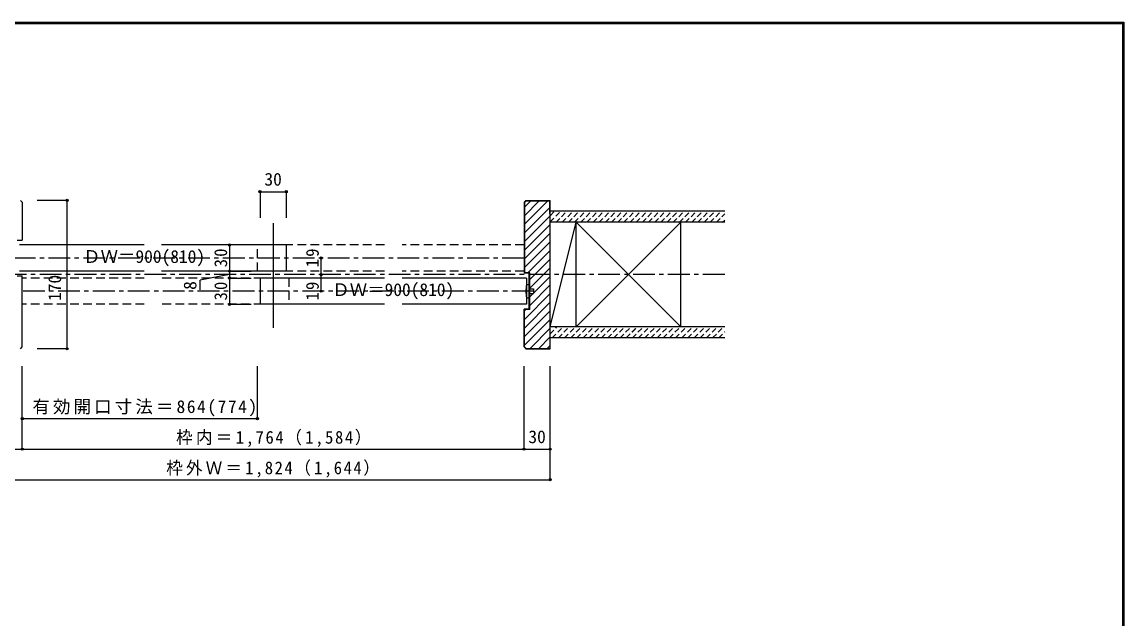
# Model space of a CAD drawing. Units: millimetres, scale not verified. Extents: x -973 to 977, y -718 to 696.
# Drawn here: x -286 to 977, y 12 to 696 of the extents above; entities that cross this region are included whole.
import ezdxf
from ezdxf.enums import TextEntityAlignment as Align

# ---------------------------------------------------------------- set-up
doc = ezdxf.new("R2010")
doc.units = ezdxf.units.MM
doc.header["$LTSCALE"] = 5
doc.header["$PDMODE"] = 32
doc.header["$PDSIZE"] = 2.5
for name, pattern in [('CHAIN1', [8, 5, -1, 1, -1]), ('DASHED1', [1.8, 1.2, -0.6]), ('DASHED2', [3, 2, -1])]:
    doc.linetypes.add(name, pattern=pattern)
for name, color, linetype in [('0-0_補助線', 4, 'Continuous'), ('0-1_通り芯', 4, 'CHAIN1'), ('0-2_柱', 7, 'Continuous'), ('0-3_仕上げ', 2, 'Continuous'), ('0-4_枠', 3, 'Continuous'), ('0-6_扉', 6, 'Continuous'), ('0-7_金物', 7, 'Continuous'), ('0-B_寸法', 7, 'Continuous'), ('0-C_ハッチ', 4, 'DASHED1'), ('F-1_枠', 6, 'Continuous')]:
    doc.layers.add(name, color=color, linetype=linetype)
doc.styles.add('ＭＳ ゴシック', font='')
doc.styles.get('ＭＳ ゴシック').set_extended_font_data('MS Gothic')

msp = doc.modelspace()

# ---------------------------------------------------------------- linework, layer by layer
at = {"layer": '0-0_補助線'}
msp.add_line((319.135, 171.5), (319.135, 301.5), dxfattribs=at)
at = {"layer": '0-0_補助線', "color": 7}
msp.add_point((319.135, 171.5), dxfattribs=at)
at = {"layer": '0-1_通り芯'}
for p, q in [((289.153, 425.5), (-296.847, 425.5)), ((519.135, 406.5), (-515.847, 406.5)), ((300.135, 387.5), (-285.847, 387.5))]:
    msp.add_line(p, q, dxfattribs=at)
at = {"layer": '0-2_柱'}
for p, q in [((319.144, 346.5), (349.023, 466.5)), ((349.032, 346.5), (469.032, 466.5)), ((349.032, 466.5), (469.032, 346.5)), ((349.032, 346.5), (469.032, 466.5)), ((349.032, 466.5), (469.032, 346.5))]:
    msp.add_line(p, q, dxfattribs=at)
at = {"layer": '0-2_柱', "color": 3}
for p, q in [((319.153, 346.5), (319.153, 466.5)), ((349.032, 346.5), (349.032, 466.5)), ((469.032, 346.5), (469.032, 466.5))]:
    msp.add_line(p, q, dxfattribs=at)
at = {"layer": '0-3_仕上げ'}
for p, q in [((519.135, 479), (319.153, 479)), ((519.135, 479), (319.153, 479)), ((519.135, 466.5), (319.153, 466.5)), ((519.135, 466.5), (319.153, 466.5)), ((519.135, 346.5), (319.135, 346.5)), ((519.135, 346.5), (319.153, 346.5)), ((519.135, 334), (319.153, 334)), ((519.135, 334), (319.153, 334))]:
    msp.add_line(p, q, dxfattribs=at)
at = {"layer": '0-4_枠'}
for p, q in [((-285.847, 489.379), (-287.968, 491.5)), ((-285.847, 489.379), (-285.847, 446)), ((291.274, 491.5), (289.153, 489.379)), ((289.153, 489.379), (289.153, 408)), ((291.482, 491), (289.653, 489.171)), ((289.653, 489.171), (289.653, 408.5)), ((291.274, 491.5), (319.153, 491.5)), ((291.482, 491), (318.653, 491)), ((318.653, 476.5), (318.653, 491)), ((319.153, 321.5), (319.153, 491.5)), ((318.653, 476.5), (319.153, 476.5)), ((-291.847, 446), (-285.847, 446)), ((-291.847, 405), (-285.847, 405)), ((-285.847, 323.621), (-285.847, 405)), ((295.153, 408), (289.153, 408)), ((295.653, 408.5), (289.653, 408.5)), ((295.153, 367), (295.153, 408)), ((295.653, 366.5), (295.653, 408.5)), ((295.153, 367), (289.153, 367)), ((289.153, 323.621), (289.153, 367)), ((295.653, 366.5), (289.653, 366.5)), ((289.653, 323.828), (289.653, 366.5)), ((318.653, 336.5), (318.653, 322)), ((318.653, 336.5), (319.153, 336.5)), ((-287.968, 321.5), (-285.847, 323.621)), ((289.153, 323.621), (291.274, 321.5)), ((289.653, 323.828), (291.482, 322)), ((291.274, 321.5), (319.153, 321.5)), ((291.482, 322), (318.653, 322))]:
    msp.add_line(p, q, dxfattribs=at)
at = {"layer": '0-6_扉', "color": 3}
msp.add_line((1.653, 465.5), (1.653, 345.5), dxfattribs=at)
at = {"layer": '0-6_扉'}
for p, q in [((-146.097, 440.5), (-288.847, 440.5)), ((16.653, 440.5), (-126.097, 440.5)), ((16.653, 440.5), (16.653, 410.5)), ((-146.097, 410.5), (-288.847, 410.5)), ((16.653, 410.5), (-126.097, 410.5)), ((129.403, 402.5), (-13.347, 402.5)), ((-13.347, 402.5), (-13.347, 372.5)), ((292.153, 402.5), (149.403, 402.5)), ((292.153, 402.5), (292.153, 372.5)), ((129.403, 372.5), (-13.347, 372.5)), ((292.153, 372.5), (149.403, 372.5))]:
    msp.add_line(p, q, dxfattribs=at)
at = {"layer": '0-6_扉', "color": 2, "linetype": 'DASHED2'}
for p, q in [((-16.347, 410.5), (-16.347, 440.5)), ((129.403, 440.5), (-16.347, 440.5)), ((289.153, 440.5), (149.403, 440.5)), ((289.153, 440.5), (289.153, 410.5)), ((129.403, 410.5), (-16.347, 410.5)), ((289.153, 410.5), (149.403, 410.5)), ((-285.847, 372.5), (-285.847, 402.5)), ((-146.097, 402.5), (-285.847, 402.5)), ((19.653, 402.5), (-126.097, 402.5)), ((19.653, 402.5), (19.653, 372.5)), ((-146.097, 372.5), (-285.847, 372.5)), ((19.653, 372.5), (-126.097, 372.5))]:
    msp.add_line(p, q, dxfattribs=at)
at = {"layer": '0-7_金物'}
for p, q in [((292.135, 395), (295.135, 395)), ((295.135, 395), (295.135, 380)), ((292.135, 380), (295.135, 380)), ((295.135, 390), (300.135, 390)), ((295.135, 385), (300.135, 385)), ((300.135, 390), (300.135, 385))]:
    msp.add_line(p, q, dxfattribs=at)
msp.add_arc((322.586, 387.5), 31.361, 166.16371, 193.83632, dxfattribs=at)
at = {"layer": '0-B_寸法', "color": 4}
for p, q in [((-13.347, 501.5), (-13.347, 471.5)), ((-13.347, 501.5), (16.653, 501.5)), ((16.653, 501.5), (16.653, 471.5)), ((-234.425, 491.5), (-268.947, 491.5)), ((-234.425, 321.5), (-234.425, 491.5)), ((-23.347, 440.5), (-48.393, 440.5)), ((-48.393, 440.5), (-48.393, 410.5)), ((56.653, 406.5), (56.653, 425.5)), ((-48.393, 406.5), (-81.849, 400.246)), ((-23.347, 410.5), (-48.393, 410.5)), ((-48.393, 410.5), (-23.347, 410.5)), ((-48.393, 410.5), (-48.393, 372.5)), ((56.653, 387.5), (56.653, 406.5)), ((-81.849, 389.202), (-81.849, 400.246)), ((-48.393, 402.5), (-23.347, 402.5)), ((-48.393, 372.5), (-23.347, 372.5)), ((-234.425, 321.5), (-268.947, 321.5)), ((-285.847, 206.5), (-285.847, 301.5)), ((-16.347, 241.5), (-16.347, 301.5)), ((289.153, 206.5), (289.153, 301.5)), ((319.135, 171.5), (319.135, 301.5)), ((-285.847, 241.5), (-16.347, 241.5)), ((-315.847, 206.5), (319.135, 206.5)), ((-315.847, 171.5), (319.135, 171.5))]:
    msp.add_line(p, q, dxfattribs=at)
at = {"layer": '0-B_寸法'}
for p in [(-234.425, 491.5), (-13.347, 501.5), (16.653, 501.5), (-48.393, 440.5), (56.653, 425.5), (-48.393, 410.5), (-48.393, 410.5), (56.653, 406.5), (-48.393, 402.5), (56.653, 387.5), (-48.393, 372.5), (-234.425, 321.5), (-285.847, 241.5), (-16.347, 241.5), (-285.847, 206.5), (289.153, 206.5), (319.135, 206.5), (319.135, 171.5)]:
    msp.add_point(p, dxfattribs=at)
at = {"layer": '0-C_ハッチ', "linetype": 'Continuous'}
for p, q in [((289.653, 464.086), (316.567, 491)), ((289.653, 473.986), (306.667, 491)), ((289.653, 483.885), (296.768, 491)), ((289.653, 454.187), (318.653, 483.187)), ((289.653, 444.287), (319.153, 473.787)), ((289.653, 434.388), (319.153, 463.888)), ((289.653, 424.488), (319.153, 453.988)), ((289.653, 414.589), (319.153, 444.089)), ((293.464, 408.5), (319.153, 434.189)), ((295.653, 400.79), (319.153, 424.29)), ((295.653, 390.89), (319.153, 414.39)), ((295.653, 380.991), (319.153, 404.491)), ((295.653, 371.091), (319.153, 394.591)), ((289.653, 355.192), (319.153, 384.692)), ((289.653, 345.292), (319.153, 374.792)), ((289.653, 365.091), (291.062, 366.5)), ((289.653, 335.393), (319.153, 364.893)), ((289.653, 325.493), (319.153, 354.993)), ((296.059, 322), (319.153, 345.094)), ((305.959, 322), (318.653, 334.694)), ((315.858, 322), (318.653, 324.795))]:
    msp.add_line(p, q, dxfattribs=at)
at = {"layer": '0-C_ハッチ'}
for p, q in [((319.153, 466.914), (331.239, 479)), ((319.153, 473.985), (324.168, 479)), ((319.153, 466.914), (331.239, 479)), ((319.153, 473.985), (324.168, 479)), ((325.811, 466.5), (338.311, 479)), ((325.811, 466.5), (338.311, 479)), ((332.882, 466.5), (345.382, 479)), ((332.882, 466.5), (345.382, 479)), ((339.953, 466.5), (352.453, 479)), ((339.953, 466.5), (352.453, 479)), ((347.024, 466.5), (359.524, 479)), ((347.024, 466.5), (359.524, 479)), ((354.095, 466.5), (366.595, 479)), ((354.095, 466.5), (366.595, 479)), ((361.166, 466.5), (373.666, 479)), ((361.166, 466.5), (373.666, 479)), ((368.237, 466.5), (380.737, 479)), ((368.237, 466.5), (380.737, 479)), ((375.308, 466.5), (387.808, 479)), ((375.308, 466.5), (387.808, 479)), ((382.379, 466.5), (394.879, 479)), ((382.379, 466.5), (394.879, 479)), ((389.45, 466.5), (401.95, 479)), ((389.45, 466.5), (401.95, 479)), ((396.521, 466.5), (409.021, 479)), ((396.521, 466.5), (409.021, 479)), ((403.592, 466.5), (416.092, 479)), ((403.592, 466.5), (416.092, 479)), ((410.663, 466.5), (423.163, 479)), ((410.663, 466.5), (423.163, 479)), ((417.734, 466.5), (430.234, 479)), ((417.734, 466.5), (430.234, 479)), ((424.805, 466.5), (437.306, 479)), ((424.806, 466.5), (437.306, 479)), ((431.877, 466.5), (444.377, 479)), ((431.877, 466.5), (444.377, 479)), ((438.948, 466.5), (451.448, 479)), ((438.948, 466.5), (451.448, 479)), ((446.019, 466.5), (458.519, 479)), ((446.019, 466.5), (458.519, 479)), ((453.09, 466.5), (465.59, 479)), ((453.09, 466.5), (465.59, 479)), ((460.161, 466.5), (472.661, 479)), ((460.161, 466.5), (472.661, 479)), ((467.232, 466.5), (479.732, 479)), ((467.232, 466.5), (479.732, 479)), ((474.303, 466.5), (486.803, 479)), ((474.303, 466.5), (486.803, 479)), ((481.374, 466.5), (493.874, 479)), ((481.374, 466.5), (493.874, 479)), ((488.445, 466.5), (500.945, 479)), ((488.445, 466.5), (500.945, 479)), ((495.516, 466.5), (508.016, 479)), ((495.516, 466.5), (508.016, 479)), ((502.587, 466.5), (515.087, 479)), ((502.587, 466.5), (515.087, 479)), ((509.658, 466.5), (519.153, 475.995)), ((509.658, 466.5), (519.153, 475.995)), ((516.729, 466.5), (519.153, 468.924)), ((516.729, 466.5), (519.153, 468.924)), ((319.153, 338.776), (326.877, 346.5)), ((319.153, 338.777), (326.877, 346.5)), ((321.448, 334), (333.948, 346.5)), ((321.448, 334), (333.948, 346.5)), ((328.519, 334), (341.019, 346.5)), ((328.519, 334), (341.019, 346.5)), ((335.59, 334), (348.09, 346.5)), ((335.59, 334), (348.09, 346.5)), ((342.661, 334), (355.161, 346.5)), ((342.661, 334), (355.161, 346.5)), ((349.732, 334), (362.232, 346.5)), ((349.732, 334), (362.232, 346.5)), ((356.803, 334), (369.303, 346.5)), ((356.803, 334), (369.303, 346.5)), ((363.874, 334), (376.374, 346.5)), ((363.874, 334), (376.374, 346.5)), ((370.945, 334), (383.445, 346.5)), ((370.945, 334), (383.445, 346.5)), ((378.016, 334), (390.516, 346.5)), ((378.016, 334), (390.516, 346.5)), ((385.087, 334), (397.587, 346.5)), ((385.087, 334), (397.587, 346.5)), ((392.158, 334), (404.658, 346.5)), ((392.158, 334), (404.658, 346.5)), ((399.229, 334), (411.729, 346.5)), ((399.229, 334), (411.729, 346.5)), ((406.3, 334), (418.8, 346.5)), ((406.622, 334.322), (418.8, 346.5)), ((413.372, 334), (425.872, 346.5)), ((413.372, 334), (425.872, 346.5)), ((420.443, 334), (432.943, 346.5)), ((420.443, 334), (432.943, 346.5)), ((427.514, 334), (440.014, 346.5)), ((427.514, 334), (440.014, 346.5)), ((434.585, 334), (447.085, 346.5)), ((434.585, 334), (447.085, 346.5)), ((441.656, 334), (454.156, 346.5)), ((441.656, 334), (454.156, 346.5)), ((448.727, 334), (461.227, 346.5)), ((448.727, 334), (461.227, 346.5)), ((455.798, 334), (468.298, 346.5)), ((455.798, 334), (468.298, 346.5)), ((462.869, 334), (475.369, 346.5)), ((462.869, 334), (475.369, 346.5)), ((469.94, 334), (482.44, 346.5)), ((469.94, 334), (482.44, 346.5)), ((477.011, 334), (489.511, 346.5)), ((477.011, 334), (489.511, 346.5)), ((484.082, 334), (496.582, 346.5)), ((484.082, 334), (496.582, 346.5)), ((491.153, 334), (503.653, 346.5)), ((491.153, 334), (503.653, 346.5)), ((498.224, 334), (510.724, 346.5)), ((498.224, 334), (510.724, 346.5)), ((505.295, 334), (517.795, 346.5)), ((505.295, 334), (517.795, 346.5)), ((512.366, 334), (519.153, 340.787)), ((512.366, 334), (519.153, 340.787))]:
    msp.add_line(p, q, dxfattribs=at)
at = {"layer": 'F-1_枠'}
for p, q in [((-973.347, 695.833), (976.653, 695.833)), ((-973.347, 695), (976.653, 695)), ((974.986, 695.833), (974.986, -700.833)), ((975.82, 695.833), (975.82, -700.833)), ((976.653, 695.833), (976.653, -700.833)), ((-973.347, 694.167), (976.653, 694.167))]:
    msp.add_line(p, q, dxfattribs=at)

# ---------------------------------------------------------------- texts
at = {"layer": '0-B_寸法', "style": 'ＭＳ ゴシック'}
for s, p in [('30', (-8.347, 504)), ('ＤＷ＝900(810)', (-216.099, 415.5)), ('ＤＷ＝900(810)', (69.403, 377.5)), ('30', (294.153, 209))]:
    msp.add_text(s, height=14.66, dxfattribs=at).set_placement(p, align=Align.BOTTOM_LEFT)
for s, p in [('170', (-236.925, 376.31)), ('8', (-81.849, 389.034))]:
    msp.add_text(s, height=14.66, rotation=90, dxfattribs=at).set_placement(p, align=Align.BOTTOM_LEFT)
at = {"layer": '0-B_寸法', "char_height": 14.66, "attachment_point": 7, "rotation": 90, "style": 'ＭＳ ゴシック'}
for s, insert in [('\\T1.27;\\W0.95;30', (-50.893, 414.875)), ('\\T1.27;\\W0.95;19', (54.153, 414.875)), ('\\T1.27;\\W0.95;30', (-50.893, 376.875)), ('\\T1.27;\\W0.95;19', (54.153, 376.875))]:
    msp.add_mtext(s, dxfattribs=dict(at, insert=insert))
at = {"layer": '0-B_寸法', "char_height": 14.66, "attachment_point": 7, "style": 'ＭＳ ゴシック'}
for s, insert in [('\\T1.18;有効開口寸法＝864(774)', (-274.222, 244)), ('\\T1.2;\\W0.95;枠内＝1,764（1,584）', (-109.592, 209)), ('\\T1.19;\\W0.95;枠外Ｗ＝1,824（1,644）', (-120.851, 174))]:
    msp.add_mtext(s, dxfattribs=dict(at, insert=insert))

doc.saveas('drawing.dxf')
